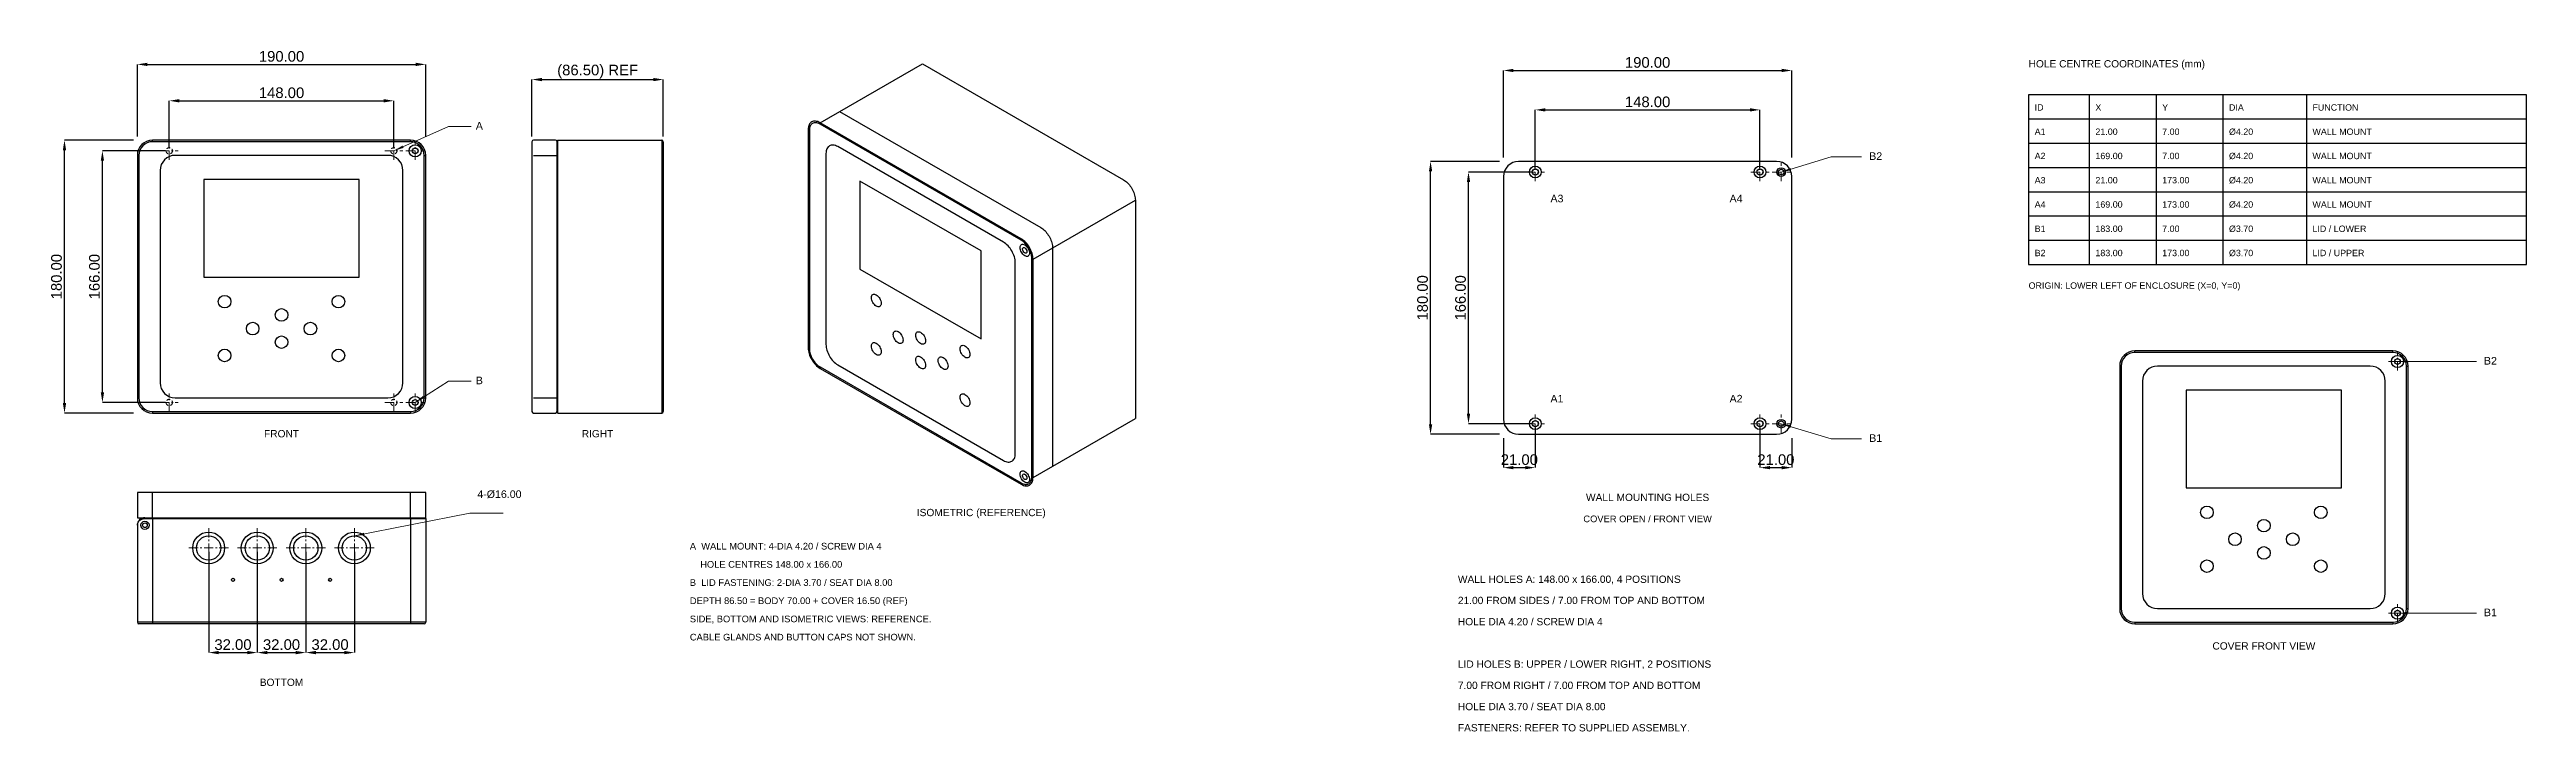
# Model space of a CAD drawing. Header units: millimetres. Extents: x 66 to 1698, y 104 to 554.
import ezdxf
from ezdxf.enums import TextEntityAlignment as Align

# ---------------------------------------------------------------- set-up
doc = ezdxf.new("R2010")
doc.units = ezdxf.units.MM
doc.linetypes.add('WB_CENTER', pattern=[10, 6, -1.5, 1, -1.5])
doc.linetypes.add('WB_HIDDEN', pattern=[4, 2.5, -1.5])
for name, color, linetype, lineweight in [('CENTER', 7, 'WB_CENTER', 18), ('DETAIL', 7, 'Continuous', 25), ('DIM', 7, 'Continuous', 18), ('HIDDEN', 7, 'WB_HIDDEN', 18), ('ISO', 7, 'Continuous', 25), ('LID_HOLES', 7, 'Continuous', 25), ('OUTLINE', 7, 'Continuous', 25), ('TEXT', 7, 'Continuous', 0), ('WALL_HOLES', 7, 'Continuous', 25)]:
    doc.layers.add(name, color=color, linetype=linetype, lineweight=lineweight)
doc.styles.add('SLDTEXTSTYLE1', font='arial.ttf')
doc.styles.get("Standard").update_dxf_attribs({"font": 'arial.ttf'})
doc.styles.add('WB_CENTURY', font='arial.ttf')
doc.dimstyles.new('SLDDIMSTYLE0', dxfattribs={"dimtxt": 3.5, "dimasz": 3.302, "dimexe": 0, "dimexo": 0.625, "dimgap": 0.875, "dimtad": 1, "dimlfac": 2.5, "dimrnd": 1e-09, "dimzin": 4, "dimtxsty": 'SLDTEXTSTYLE1', "dimsah": 1, "dimcen": 2.5, "dimazin": 1, "dimtfac": 1, "dimtmove": 0, "dimatfit": 3, "dimfrac": 2, "dimtzin": 12, "dimarcsym": 0})

msp = doc.modelspace()

# ---------------------------------------------------------------- linework, layer by layer
at = {"layer": 'CENTER'}
for p, q in [((145, 481), (145, 493)), ((293, 481), (293, 493)), ((307, 481), (307, 493)), ((139, 487), (151, 487)), ((287, 487), (299, 487)), ((301, 487), (313, 487)), ((1045, 467), (1045, 479)), ((1193, 467), (1193, 479)), ((1207, 467), (1207, 479)), ((1039, 473), (1051, 473)), ((1187, 473), (1199, 473)), ((1201, 473), (1213, 473)), ((1607, 348), (1619, 348)), ((1613, 342), (1613, 354)), ((145, 315), (145, 327)), ((293, 315), (293, 327)), ((307, 315), (307, 327)), ((139, 321), (151, 321)), ((287, 321), (299, 321)), ((301, 321), (313, 321)), ((1045, 301), (1045, 313)), ((1193, 301), (1193, 313)), ((1207, 301), (1207, 313)), ((1039, 307), (1051, 307)), ((1187, 307), (1199, 307)), ((1201, 307), (1213, 307)), ((171, 212), (171, 238)), ((203, 212), (203, 238)), ((235, 212), (235, 238)), ((267, 212), (267, 238)), ((158, 225), (184, 225)), ((190, 225), (216, 225)), ((222, 225), (248, 225)), ((254, 225), (280, 225)), ((1607, 182), (1619, 182)), ((1613, 176), (1613, 188))]:
    msp.add_line(p, q, dxfattribs=at)
at = {"layer": 'DETAIL'}
for p, q in [((1410, 524), (1410, 412)), ((1454, 524), (1454, 412)), ((1498, 524), (1498, 412)), ((1553, 524), (1553, 412)), ((1370, 508), (1698, 508)), ((134, 493), (134, 494)), ((304, 494), (134, 494)), ((304, 493), (134, 493)), ((304, 493), (304, 494)), ((400.5, 493.4), (401.1, 494)), ((400.5, 314.6), (400.5, 493.4)), ((401.1, 314), (401.1, 494)), ((401.1, 494), (469.5, 494)), ((469.5, 494), (469.5, 314)), ((470.5, 493), (470.5, 315)), ((1370, 492), (1698, 492)), ((124, 484), (124, 324)), ((125, 484), (124, 484)), ((125, 484), (125, 324)), ((139, 474), (139, 334)), ((289, 484), (149, 484)), ((299, 334), (299, 474)), ((313, 484), (314, 484)), ((313, 324), (313, 484)), ((314, 324), (314, 484)), ((385, 484), (400.5, 484)), ((1370, 476), (1698, 476)), ((167.75, 468.15), (167.75, 403.65)), ((270.25, 468.15), (167.75, 468.15)), ((270.25, 403.65), (270.25, 468.15)), ((1370, 460), (1698, 460)), ((1370, 444), (1698, 444)), ((1370, 428), (1698, 428)), ((167.75, 403.65), (270.25, 403.65)), ((1430, 345), (1430, 185)), ((1431, 345), (1430, 345)), ((1431, 345), (1431, 185)), ((1440, 354), (1440, 355)), ((1610, 355), (1440, 355)), ((1610, 354), (1440, 354)), ((1595, 345), (1455, 345)), ((1610, 354), (1610, 355)), ((1619, 345), (1620, 345)), ((1619, 185), (1619, 345)), ((1620, 185), (1620, 345)), ((1445, 335), (1445, 195)), ((1473.75, 329.15), (1473.75, 264.65)), ((1576.25, 329.15), (1473.75, 329.15)), ((1576.25, 264.65), (1576.25, 329.15)), ((1605, 195), (1605, 335)), ((125, 324), (124, 324)), ((134, 315), (304, 315)), ((134, 315), (134, 314)), ((134, 314), (304, 314)), ((149, 324), (289, 324)), ((304, 315), (304, 314)), ((313, 324), (314, 324)), ((385, 324), (400.5, 324)), ((400.5, 314.6), (401.1, 314)), ((401.1, 314), (469.5, 314)), ((134, 245), (134, 261.5)), ((304, 245), (304, 261.5)), ((1473.75, 264.65), (1576.25, 264.65)), ((129, 245), (128.681, 244.4)), ((129, 245), (313.4, 245)), ((134, 245), (134, 175)), ((304, 245), (304, 175)), ((313.4, 245), (314, 244.4)), ((124, 240), (124, 176)), ((128.681, 244.4), (314, 244.4)), ((314, 244.4), (314, 176)), ((1431, 185), (1430, 185)), ((1455, 185), (1595, 185)), ((1619, 185), (1620, 185)), ((314, 176), (124, 176)), ((313, 175), (125, 175)), ((1440, 176), (1610, 176)), ((1440, 176), (1440, 175)), ((1440, 175), (1610, 175)), ((1610, 176), (1610, 175))]:
    msp.add_line(p, q, dxfattribs=at)
msp.add_lwpolyline([(1370, 412), (1698, 412), (1698, 524), (1370, 524)], close=True, dxfattribs=at)
for centre, radius in [((307, 487), 4), ((307, 487), 1.85), ((1045, 473), 3.9), ((1193, 473), 3.9), ((1207, 473), 2.85), ((181.5, 387.5), 4.15), ((256.5, 387.5), 4.15), ((219, 378.75), 4.15), ((200, 369.75), 4.15), ((219, 360.75), 4.15), ((238, 369.75), 4.15), ((181.5, 352), 4.15), ((256.5, 352), 4.15), ((1613, 348), 4), ((1613, 348), 1.85), ((307, 321), 4), ((307, 321), 1.85), ((1045, 307), 3.9), ((1193, 307), 3.9), ((1207, 307), 2.85), ((1487.5, 248.5), 4.15), ((1562.5, 248.5), 4.15), ((129, 240), 2.7), ((129, 240), 1.55), ((171, 225), 10.5), ((171, 225), 8), ((203, 225), 10.5), ((203, 225), 8), ((235, 225), 10.5), ((235, 225), 8), ((267, 225), 10.5), ((267, 225), 8), ((1506, 230.75), 4.15), ((1525, 239.75), 4.15), ((1544, 230.75), 4.15), ((1487.5, 213), 4.15), ((1525, 221.75), 4.15), ((1562.5, 213), 4.15), ((187, 204), 1), ((219, 204), 1), ((251, 204), 1), ((1613, 182), 4), ((1613, 182), 1.85)]:
    msp.add_circle(centre, radius, dxfattribs=at)
for centre, radius, start, end in [((134, 484), 10, 90, 180), ((134, 484), 9, 90, 180), ((304, 484), 10, 0, 90), ((304, 484), 9, 0, 90), ((469.5, 493), 1, 0, 90), ((149, 474), 10, 90, 180), ((289, 474), 10, 0, 90), ((1440, 345), 10, 90, 180), ((1440, 345), 9, 90, 180), ((1455, 335), 10, 90, 180), ((1595, 335), 10, 0, 90), ((1610, 345), 10, 0, 90), ((1610, 345), 9, 0, 90), ((149, 334), 10, 180, 270), ((289, 334), 10, 270, 0), ((134, 324), 10, 180, 270), ((134, 324), 9, 180, 270), ((304, 324), 10, 270, 0), ((304, 324), 9, 270, 0), ((469.5, 315), 1, 270, 0), ((129, 240), 5, 90, 180), ((1440, 185), 10, 180, 270), ((1440, 185), 9, 180, 270), ((1455, 195), 10, 180, 270), ((1595, 195), 10, 270, 0), ((1610, 185), 10, 270, 0), ((1610, 185), 9, 270, 0), ((125, 176), 1, 180, 270), ((313, 176), 1, 270, 0)]:
    msp.add_arc(centre, radius, start, end, dxfattribs=at)
msp.add_open_spline([(124, 240), (124, 240.331), (124.079, 240.98), (124.511, 242.152), (125.463, 243.347), (126.994, 244.208), (128.128, 244.4), (128.681, 244.4)], degree=3, knots=[0, 0, 0, 0, 0.1398619, 0.27293699, 0.5244545, 0.76625112, 1, 1, 1, 1], dxfattribs=at)
at = {"layer": 'DIM'}
for p, q in [((293, 487), (329, 503)), ((329, 503), (344, 503)), ((1207, 473), (1240, 483)), ((1240, 483), (1260, 483)), ((1613, 348), (1640, 348)), ((1640, 348), (1665, 348)), ((307, 321), (329, 335)), ((329, 335), (344, 335)), ((1207, 307), (1240, 297)), ((1240, 297), (1260, 297)), ((267, 233), (343, 248)), ((343, 248), (365, 248)), ((1613, 182), (1640, 182)), ((1640, 182), (1665, 182))]:
    msp.add_line(p, q, dxfattribs=at)
for points in [[(293, 487), (298.702, 490.431), (299.368, 488.933)], [(1207, 473), (1213.082, 475.7), (1213.558, 474.13)], [(1613, 348), (1619.604, 348.82), (1619.604, 347.18)], [(307, 321), (312.131, 325.237), (313.012, 323.854)], [(1207, 307), (1213.558, 305.87), (1213.082, 304.3)], [(267, 233), (273.32, 235.083), (273.638, 233.474)], [(1613, 182), (1619.604, 182.82), (1619.604, 181.18)]]:
    msp.add_solid(points, dxfattribs=at)
at = {"layer": 'HIDDEN'}
for centre in [(145, 487), (293, 487), (145, 321), (293, 321)]:
    msp.add_circle(centre, 2.1, dxfattribs=at)
at = {"layer": 'ISO'}
for points in [[(573.794, 505.5), (641.214, 544.425)], [(641.214, 544.425), (773.716, 467.925), (773.716, 467.925), (774.396, 467.499), (775.07, 467.007), (775.733, 466.454), (776.382, 465.843), (777.01, 465.18), (777.613, 464.469), (778.187, 463.716), (778.726, 462.927), (779.228, 462.107), (779.687, 461.263), (780.101, 460.401), (780.466, 459.528), (780.78, 458.65), (781.04, 457.775), (781.245, 456.908), (781.392, 456.056), (781.481, 455.227), (781.51, 454.425), (781.51, 310.425)], [(573.794, 505.5), (572.997, 505.914), (572.223, 506.224), (571.476, 506.434), (570.76, 506.544), (570.079, 506.559), (569.436, 506.479), (568.836, 506.307), (568.283, 506.046), (567.78, 505.697), (567.331, 505.263), (566.941, 504.747), (566.613, 504.15), (566.35, 503.474), (566.158, 502.722), (566.04, 501.897), (566, 501)], [(586.655, 512.925), (719.157, 436.425), (719.157, 436.425), (719.836, 435.999), (720.51, 435.507), (721.174, 434.954), (721.822, 434.343), (722.451, 433.68), (723.054, 432.969), (723.627, 432.216), (724.167, 431.427), (724.668, 430.607), (725.127, 429.763), (725.541, 428.901), (725.907, 428.028), (726.221, 427.15), (726.481, 426.275), (726.685, 425.408), (726.832, 424.556), (726.921, 423.727), (726.951, 422.925), (726.951, 278.925)], [(566, 501), (566, 357)], [(566.779, 500.55), (566, 501)], [(573.794, 504.6), (573.077, 504.972), (572.381, 505.252), (571.708, 505.44), (571.064, 505.54), (570.451, 505.553), (569.872, 505.481), (569.332, 505.327), (568.834, 505.091), (568.381, 504.778), (567.977, 504.387), (567.626, 503.922), (567.331, 503.385), (567.095, 502.777), (566.922, 502.1), (566.816, 501.357), (566.779, 500.55)], [(566.779, 500.55), (566.779, 356.55)], [(573.794, 504.6), (573.794, 505.5)], [(706.296, 429), (573.794, 505.5)], [(706.296, 428.1), (573.794, 504.6)], [(585.486, 489.75), (584.689, 490.164), (583.915, 490.474), (583.168, 490.684), (582.452, 490.794), (581.77, 490.809), (581.128, 490.729), (580.528, 490.557), (579.974, 490.296), (579.471, 489.947), (579.022, 489.513), (578.632, 488.997), (578.304, 488.4), (578.042, 487.724), (577.85, 486.972), (577.732, 486.147), (577.691, 485.25)], [(694.605, 426.75), (585.486, 489.75)], [(577.691, 485.25), (577.691, 359.25)], [(600.1, 467.047), (600.1, 408.998)], [(679.991, 420.922), (600.1, 467.047)], [(714.09, 415.5), (781.51, 454.425)], [(702.399, 413.25), (702.359, 414.193), (702.241, 415.155), (702.049, 416.129), (701.786, 417.107), (701.458, 418.083), (701.068, 419.051), (700.619, 420.002), (700.116, 420.932), (699.563, 421.832), (698.963, 422.697), (698.32, 423.519), (697.639, 424.291), (696.923, 425.007), (696.176, 425.66), (695.402, 426.243), (694.605, 426.75)], [(711.752, 419.55), (711.689, 418.861), (711.507, 418.29), (711.22, 417.845), (710.839, 417.532), (710.378, 417.358), (709.848, 417.332), (709.263, 417.46), (708.634, 417.75), (708.006, 418.186), (707.421, 418.734), (706.891, 419.371), (706.43, 420.077), (706.049, 420.83), (705.762, 421.607), (705.58, 422.388), (705.517, 423.15), (705.58, 423.839), (705.762, 424.41), (706.049, 424.855), (706.43, 425.168), (706.891, 425.342), (707.421, 425.368), (708.006, 425.24), (708.634, 424.95), (709.263, 424.514), (709.848, 423.966), (710.378, 423.329), (710.839, 422.623), (711.22, 421.87), (711.507, 421.093), (711.689, 420.312), (711.752, 419.55)], [(706.296, 428.1), (706.296, 429)], [(714.09, 415.5), (714.05, 416.443), (713.932, 417.405), (713.74, 418.379), (713.478, 419.357), (713.15, 420.333), (712.759, 421.301), (712.311, 422.252), (711.807, 423.182), (711.254, 424.082), (710.654, 424.947), (710.011, 425.769), (709.33, 426.541), (708.614, 427.257), (707.867, 427.91), (707.093, 428.493), (706.296, 429)], [(713.311, 415.95), (713.275, 416.799), (713.168, 417.665), (712.996, 418.541), (712.76, 419.421), (712.464, 420.3), (712.113, 421.17), (711.709, 422.027), (711.256, 422.864), (710.758, 423.674), (710.218, 424.452), (709.64, 425.192), (709.027, 425.887), (708.382, 426.531), (707.71, 427.119), (707.013, 427.644), (706.296, 428.1)], [(600.1, 408.998), (679.991, 362.873)], [(679.991, 362.873), (679.991, 420.922)], [(702.399, 287.25), (702.399, 413.25)], [(710.076, 420.518), (710.047, 420.199), (709.963, 419.935), (709.654, 419.584), (709.196, 419.492), (708.925, 419.551), (708.634, 419.685), (708.344, 419.887), (708.073, 420.14), (707.615, 420.761), (707.306, 421.469), (707.222, 421.83), (707.192, 422.183), (707.222, 422.501), (707.306, 422.765), (707.615, 423.116), (708.073, 423.208), (708.344, 423.149), (708.634, 423.015), (708.925, 422.813), (709.196, 422.56), (709.654, 421.939), (709.963, 421.231), (710.047, 420.87), (710.076, 420.518)], [(713.311, 415.95), (714.09, 415.5)], [(713.311, 271.95), (713.311, 415.95)], [(714.09, 271.5), (714.09, 415.5)], [(614.051, 386.407), (613.986, 385.693), (613.797, 385.1), (613.499, 384.638), (613.104, 384.313), (612.625, 384.134), (612.076, 384.107), (611.469, 384.24), (610.817, 384.54), (610.165, 384.992), (609.558, 385.56), (609.008, 386.222), (608.53, 386.954), (608.135, 387.735), (607.836, 388.542), (607.648, 389.352), (607.582, 390.142), (607.648, 390.857), (607.836, 391.45), (608.135, 391.912), (608.53, 392.237), (609.008, 392.416), (609.558, 392.443), (610.165, 392.31), (610.817, 392.01), (611.469, 391.558), (612.076, 390.99), (612.625, 390.328), (613.104, 389.596), (613.499, 388.815), (613.797, 388.008), (613.986, 387.198), (614.051, 386.407)], [(577.691, 359.25), (577.732, 358.307), (577.85, 357.345), (578.042, 356.371), (578.304, 355.393), (578.632, 354.417), (579.022, 353.449), (579.471, 352.498), (579.974, 351.568), (580.528, 350.668), (581.128, 349.803), (581.77, 348.981), (582.452, 348.209), (583.168, 347.493), (583.915, 346.84), (584.689, 346.257), (585.486, 345.75)], [(614.051, 354.458), (613.986, 353.743), (613.797, 353.15), (613.499, 352.688), (613.104, 352.363), (612.625, 352.184), (612.076, 352.157), (611.469, 352.29), (610.817, 352.59), (610.165, 353.042), (609.558, 353.61), (609.008, 354.272), (608.53, 355.004), (608.135, 355.785), (607.836, 356.592), (607.648, 357.402), (607.582, 358.193), (607.648, 358.907), (607.836, 359.5), (608.135, 359.962), (608.53, 360.287), (609.008, 360.466), (609.558, 360.493), (610.165, 360.36), (610.817, 360.06), (611.469, 359.608), (612.076, 359.04), (612.625, 358.378), (613.104, 357.646), (613.499, 356.865), (613.797, 356.058), (613.986, 355.248), (614.051, 354.458)], [(628.471, 362.107), (628.405, 361.393), (628.217, 360.8), (627.918, 360.338), (627.523, 360.013), (627.045, 359.834), (626.495, 359.807), (625.888, 359.94), (625.236, 360.24), (624.584, 360.692), (623.977, 361.26), (623.428, 361.922), (622.949, 362.654), (622.554, 363.435), (622.256, 364.242), (622.067, 365.052), (622.002, 365.843), (622.067, 366.557), (622.256, 367.15), (622.554, 367.612), (622.949, 367.937), (623.428, 368.116), (623.977, 368.143), (624.584, 368.01), (625.236, 367.71), (625.888, 367.258), (626.495, 366.69), (627.045, 366.028), (627.523, 365.296), (627.918, 364.515), (628.217, 363.708), (628.405, 362.898), (628.471, 362.107)], [(643.28, 361.658), (643.214, 360.943), (643.026, 360.35), (642.727, 359.888), (642.332, 359.563), (641.854, 359.384), (641.304, 359.357), (640.697, 359.49), (640.045, 359.79), (639.393, 360.242), (638.786, 360.81), (638.237, 361.472), (637.758, 362.204), (637.363, 362.985), (637.065, 363.792), (636.876, 364.602), (636.811, 365.393), (636.876, 366.107), (637.065, 366.7), (637.363, 367.162), (637.758, 367.487), (638.237, 367.666), (638.786, 367.693), (639.393, 367.56), (640.045, 367.26), (640.697, 366.808), (641.304, 366.24), (641.854, 365.578), (642.332, 364.846), (642.727, 364.065), (643.026, 363.258), (643.214, 362.448), (643.28, 361.658)], [(566.779, 356.55), (566, 357)], [(566, 357), (566.04, 356.057), (566.158, 355.095), (566.35, 354.121), (566.613, 353.143), (566.941, 352.167), (567.331, 351.199), (567.78, 350.248), (568.283, 349.318), (568.836, 348.418), (569.436, 347.553), (570.079, 346.731), (570.76, 345.959), (571.476, 345.243), (572.223, 344.59), (572.997, 344.007), (573.794, 343.5)], [(566.779, 356.55), (566.816, 355.701), (566.922, 354.835), (567.095, 353.959), (567.331, 353.079), (567.626, 352.2), (567.977, 351.33), (568.381, 350.473), (568.834, 349.636), (569.332, 348.826), (569.872, 348.048), (570.451, 347.308), (571.064, 346.613), (571.708, 345.969), (572.381, 345.381), (573.077, 344.856), (573.794, 344.4)], [(573.794, 344.4), (706.296, 267.9)], [(573.794, 344.4), (573.794, 343.5)], [(573.794, 343.5), (706.296, 267)], [(585.486, 345.75), (694.605, 282.75)], [(643.28, 345.457), (643.214, 344.743), (643.026, 344.15), (642.727, 343.688), (642.332, 343.363), (641.854, 343.184), (641.304, 343.157), (640.697, 343.29), (640.045, 343.59), (639.393, 344.042), (638.786, 344.61), (638.237, 345.272), (637.758, 346.004), (637.363, 346.785), (637.065, 347.592), (636.876, 348.402), (636.811, 349.192), (636.876, 349.907), (637.065, 350.5), (637.363, 350.962), (637.758, 351.287), (638.237, 351.466), (638.786, 351.493), (639.393, 351.36), (640.045, 351.06), (640.697, 350.608), (641.304, 350.04), (641.854, 349.378), (642.332, 348.646), (642.727, 347.865), (643.026, 347.058), (643.214, 346.248), (643.28, 345.457)], [(658.089, 345.008), (658.023, 344.293), (657.835, 343.7), (657.536, 343.238), (657.141, 342.913), (656.663, 342.734), (656.113, 342.707), (655.506, 342.84), (654.854, 343.14), (654.202, 343.592), (653.595, 344.16), (653.046, 344.822), (652.567, 345.554), (652.172, 346.335), (651.874, 347.142), (651.685, 347.952), (651.62, 348.743), (651.685, 349.457), (651.874, 350.05), (652.172, 350.512), (652.567, 350.837), (653.046, 351.016), (653.595, 351.043), (654.202, 350.91), (654.854, 350.61), (655.506, 350.158), (656.113, 349.59), (656.663, 348.928), (657.141, 348.196), (657.536, 347.415), (657.835, 346.608), (658.023, 345.798), (658.089, 345.008)], [(672.508, 352.657), (672.442, 351.943), (672.254, 351.35), (671.956, 350.888), (671.561, 350.563), (671.082, 350.384), (670.533, 350.357), (669.925, 350.49), (669.274, 350.79), (668.622, 351.242), (668.014, 351.81), (667.465, 352.472), (666.986, 353.204), (666.591, 353.985), (666.293, 354.792), (666.105, 355.602), (666.039, 356.392), (666.105, 357.107), (666.293, 357.7), (666.591, 358.162), (666.986, 358.487), (667.465, 358.666), (668.014, 358.693), (668.622, 358.56), (669.274, 358.26), (669.925, 357.808), (670.533, 357.24), (671.082, 356.578), (671.561, 355.846), (671.956, 355.065), (672.254, 354.258), (672.442, 353.448), (672.508, 352.657)], [(672.508, 320.708), (672.442, 319.993), (672.254, 319.4), (671.956, 318.938), (671.561, 318.613), (671.082, 318.434), (670.533, 318.407), (669.925, 318.54), (669.274, 318.84), (668.622, 319.292), (668.014, 319.86), (667.465, 320.522), (666.986, 321.254), (666.591, 322.035), (666.293, 322.842), (666.105, 323.652), (666.039, 324.443), (666.105, 325.157), (666.293, 325.75), (666.591, 326.212), (666.986, 326.537), (667.465, 326.716), (668.014, 326.743), (668.622, 326.61), (669.274, 326.31), (669.925, 325.858), (670.533, 325.29), (671.082, 324.628), (671.561, 323.896), (671.956, 323.115), (672.254, 322.308), (672.442, 321.498), (672.508, 320.708)], [(714.09, 271.5), (781.51, 310.425)], [(694.605, 282.75), (695.402, 282.336), (696.176, 282.026), (696.923, 281.816), (697.639, 281.706), (698.32, 281.691), (698.963, 281.771), (699.563, 281.943), (700.116, 282.204), (700.619, 282.553), (701.068, 282.987), (701.458, 283.503), (701.786, 284.1), (702.049, 284.776), (702.241, 285.528), (702.359, 286.353), (702.399, 287.25)], [(711.752, 270.15), (711.689, 269.461), (711.507, 268.89), (711.22, 268.445), (710.839, 268.132), (710.378, 267.958), (709.848, 267.932), (709.263, 268.06), (708.634, 268.35), (708.006, 268.786), (707.421, 269.334), (706.891, 269.971), (706.43, 270.677), (706.049, 271.43), (705.762, 272.207), (705.58, 272.988), (705.517, 273.75), (705.58, 274.439), (705.762, 275.01), (706.049, 275.455), (706.43, 275.768), (706.891, 275.942), (707.421, 275.968), (708.006, 275.84), (708.634, 275.55), (709.263, 275.114), (709.848, 274.566), (710.378, 273.929), (710.839, 273.223), (711.22, 272.47), (711.507, 271.693), (711.689, 270.912), (711.752, 270.15)], [(706.296, 267.9), (707.013, 267.528), (707.71, 267.248), (708.382, 267.06), (709.027, 266.96), (709.64, 266.947), (710.218, 267.019), (710.758, 267.173), (711.256, 267.409), (711.709, 267.722), (712.113, 268.113), (712.464, 268.578), (712.76, 269.115), (712.996, 269.723), (713.168, 270.4), (713.275, 271.143), (713.311, 271.95)], [(706.296, 267), (707.093, 266.586), (707.867, 266.276), (708.614, 266.066), (709.33, 265.956), (710.011, 265.941), (710.654, 266.021), (711.254, 266.193), (711.807, 266.454), (712.311, 266.803), (712.759, 267.237), (713.15, 267.753), (713.478, 268.35), (713.74, 269.026), (713.932, 269.778), (714.05, 270.603), (714.09, 271.5)], [(706.296, 267.9), (706.296, 267)], [(710.076, 271.117), (710.047, 270.799), (709.963, 270.535), (709.654, 270.184), (709.196, 270.092), (708.925, 270.151), (708.634, 270.285), (708.344, 270.487), (708.073, 270.74), (707.615, 271.361), (707.306, 272.069), (707.222, 272.43), (707.192, 272.783), (707.222, 273.101), (707.306, 273.365), (707.615, 273.716), (708.073, 273.808), (708.344, 273.749), (708.634, 273.615), (708.925, 273.413), (709.196, 273.16), (709.654, 272.539), (709.963, 271.831), (710.047, 271.47), (710.076, 271.117)], [(713.311, 271.95), (714.09, 271.5)]]:
    msp.add_lwpolyline(points, dxfattribs=at)
at = {"layer": 'LID_HOLES'}
for centre in [(1207, 473), (1207, 307)]:
    msp.add_circle(centre, 1.85, dxfattribs=at)
at = {"layer": 'OUTLINE'}
for points in [[(385, 314), (399.5, 314, 0.41421356), (400.5, 315), (400.5, 493, 0.41421356), (399.5, 494), (385, 494, 0.41421356), (384, 493), (384, 315, 0.41421356)], [(1034, 300), (1204, 300, 0.41421356), (1214, 310), (1214, 470, 0.41421356), (1204, 480), (1034, 480, 0.41421356), (1024, 470), (1024, 310, 0.41421356)]]:
    msp.add_lwpolyline(points, format="xyb", close=True, dxfattribs=at)
msp.add_lwpolyline([(124, 245), (314, 245), (314, 261.5), (124, 261.5)], close=True, dxfattribs=at)
at = {"layer": 'WALL_HOLES'}
for centre in [(1045, 473), (1193, 473), (1045, 307), (1193, 307)]:
    msp.add_circle(centre, 2.1, dxfattribs=at)

# ---------------------------------------------------------------- texts
at = {"layer": 'TEXT'}
for s, height, p in [('HOLE CENTRE COORDINATES (mm)', 4.8, (1370, 542)), ('A', 5, (347, 501)), ('ID', 4.2, (1374, 513.5)), ('X', 4.2, (1414, 513.5)), ('Y', 4.2, (1458, 513.5)), ('DIA', 4.2, (1502, 513.5)), ('FUNCTION', 4.2, (1557, 513.5)), ('A1', 4.2, (1374, 497.5)), ('21.00', 4.2, (1414, 497.5)), ('7.00', 4.2, (1458, 497.5)), ('Ø4.20', 4.2, (1502, 497.5)), ('WALL MOUNT', 4.2, (1557, 497.5)), ('B2', 5, (1265, 481)), ('A2', 4.2, (1374, 481.5)), ('169.00', 4.2, (1414, 481.5)), ('7.00', 4.2, (1458, 481.5)), ('Ø4.20', 4.2, (1502, 481.5)), ('WALL MOUNT', 4.2, (1557, 481.5)), ('A3', 5, (1055, 453)), ('A4', 5, (1173, 453)), ('A3', 4.2, (1374, 465.5)), ('21.00', 4.2, (1414, 465.5)), ('173.00', 4.2, (1458, 465.5)), ('Ø4.20', 4.2, (1502, 465.5)), ('WALL MOUNT', 4.2, (1557, 465.5)), ('A4', 4.2, (1374, 449.5)), ('169.00', 4.2, (1414, 449.5)), ('173.00', 4.2, (1458, 449.5)), ('Ø4.20', 4.2, (1502, 449.5)), ('WALL MOUNT', 4.2, (1557, 449.5)), ('B1', 4.2, (1374, 433.5)), ('183.00', 4.2, (1414, 433.5)), ('7.00', 4.2, (1458, 433.5)), ('Ø3.70', 4.2, (1502, 433.5)), ('LID / LOWER', 4.2, (1557, 433.5)), ('B2', 4.2, (1374, 417.5)), ('183.00', 4.2, (1414, 417.5)), ('173.00', 4.2, (1458, 417.5)), ('Ø3.70', 4.2, (1502, 417.5)), ('LID / UPPER', 4.2, (1557, 417.5)), ('ORIGIN: LOWER LEFT OF ENCLOSURE (X=0, Y=0)', 4.2, (1370, 396)), ('B2', 5, (1670, 346)), ('B', 5, (347, 333)), ('A1', 5, (1055, 321)), ('A2', 5, (1173, 321)), ('B1', 5, (1265, 295)), ('4-Ø16.00', 5, (348, 258)), ('A  WALL MOUNT: 4-DIA 4.20 / SCREW DIA 4', 4.4, (488, 224)), ('    HOLE CENTRES 148.00 x 166.00', 4.4, (488, 212)), ('B  LID FASTENING: 2-DIA 3.70 / SEAT DIA 8.00', 4.4, (488, 200)), ('WALL HOLES A: 148.00 x 166.00, 4 POSITIONS', 4.8, (994, 202)), ('SIDE, BOTTOM AND ISOMETRIC VIEWS: REFERENCE.', 4.4, (488, 176)), ('DEPTH 86.50 = BODY 70.00 + COVER 16.50 (REF)', 4.4, (488, 188)), ('21.00 FROM SIDES / 7.00 FROM TOP AND BOTTOM', 4.8, (994, 188)), ('B1', 5, (1670, 180)), ('CABLE GLANDS AND BUTTON CAPS NOT SHOWN.', 4.4, (488, 164)), ('HOLE DIA 4.20 / SCREW DIA 4', 4.8, (994, 174)), ('LID HOLES B: UPPER / LOWER RIGHT, 2 POSITIONS', 4.8, (994, 146)), ('7.00 FROM RIGHT / 7.00 FROM TOP AND BOTTOM', 4.8, (994, 132)), ('HOLE DIA 3.70 / SEAT DIA 8.00', 4.8, (994, 118)), ('FASTENERS: REFER TO SUPPLIED ASSEMBLY.', 4.8, (994, 104))]:
    msp.add_text(s, height=height, dxfattribs=at).set_placement(p)
for s, height, p in [('FRONT', 4.8, (219, 298)), ('RIGHT', 4.8, (427.2, 298)), ('ISOMETRIC (REFERENCE)', 4.8, (680, 246)), ('COVER OPEN / FRONT VIEW', 4.4, (1119, 242)), ('WALL MOUNTING HOLES', 4.8, (1119, 256)), ('COVER FRONT VIEW', 4.8, (1525, 158)), ('BOTTOM', 4.8, (219, 134))]:
    msp.add_text(s, height=height, dxfattribs=at).set_placement(p, align=Align.CENTER)

# ---------------------------------------------------------------- dimensions: what is measured, and where the dimension line sits
at = {"layer": 'DIM'}
for base, p1, p2 in [((124, 544), (124, 494), (314, 494)), ((1024, 540), (1024, 480), (1214, 480)), ((145, 520), (145, 487), (293, 487)), ((1045, 514), (1045, 473), (1193, 473)), ((1024, 278), (1024, 300), (1045, 307)), ((1193, 278), (1193, 307), (1214, 300)), ((171, 156), (171, 225), (203, 225)), ((203, 156), (203, 225), (235, 225)), ((235, 156), (235, 225), (267, 225))]:
    msp.add_linear_dim(base=base, p1=p1, p2=p2, dimstyle='SLDDIMSTYLE0', override={"dimtxt": 7, "dimasz": 6.604, "dimexe": 0, "dimexo": 2.5, "dimgap": 1.75, "dimtad": 1, "dimdec": 2, "dimlfac": 1, "dimzin": 0, "dimdsep": 46, "dimtxsty": 'WB_CENTURY', "dimsah": 0, "dimtsz": 0, "dimclrd": 7, "dimclre": 7, "dimclrt": 7}, dxfattribs=at).render()
msp.add_linear_dim(base=(384, 534), p1=(384, 494), p2=(470.5, 494), text='(86.50) REF', dimstyle='SLDDIMSTYLE0', override={"dimtxt": 7, "dimasz": 6.604, "dimexe": 0, "dimexo": 2.5, "dimgap": 1.75, "dimtad": 1, "dimdec": 2, "dimlfac": 1, "dimzin": 0, "dimdsep": 46, "dimtxsty": 'WB_CENTURY', "dimsah": 0, "dimtsz": 0, "dimclrd": 7, "dimclre": 7, "dimclrt": 7}, dxfattribs=at).render()
for base, p1, p2 in [((76, 314), (124, 314), (124, 494)), ((101, 321), (145, 321), (145, 487)), ((976, 300), (1024, 300), (1024, 480)), ((1001, 307), (1045, 307), (1045, 473))]:
    msp.add_linear_dim(base=base, p1=p1, p2=p2, angle=90, dimstyle='SLDDIMSTYLE0', override={"dimtxt": 7, "dimasz": 6.604, "dimexe": 0, "dimexo": 2.5, "dimgap": 1.75, "dimtad": 1, "dimdec": 2, "dimlfac": 1, "dimzin": 0, "dimdsep": 46, "dimtxsty": 'WB_CENTURY', "dimsah": 0, "dimtsz": 0, "dimclrd": 7, "dimclre": 7, "dimclrt": 7}, dxfattribs=at).render()

doc.saveas('drawing.dxf')
